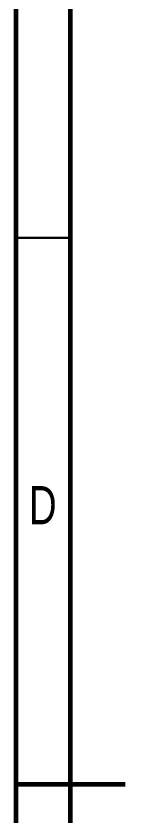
# Model space of a CAD drawing. Header units: millimetres. Extents: x 0 to 205, y 0 to 292.
# Drawn here: x 15 to 25, y 145.6 to 218.8 of the extents above; entities that cross this region are included whole.
import ezdxf

# ---------------------------------------------------------------- set-up
doc = ezdxf.new("R2010")
doc.units = ezdxf.units.MM
doc.styles.add('SLDTEXTSTYLE0', font='TXT', dxfattribs={"width": 0.75})

msp = doc.modelspace()

# ---------------------------------------------------------------- linework, layer by layer
at = {"color": 7, "linetype": 'Continuous', "lineweight": 60}
for p, q in [((15, 292), (15, 5)), ((20, 10), (20, 287)), ((15, 148.5), (25, 148.5))]:
    msp.add_line(p, q, dxfattribs=at)
at = {"color": 7, "linetype": 'Continuous', "lineweight": 30}
msp.add_line((20, 198.5), (15, 198.5), dxfattribs=at)

# ---------------------------------------------------------------- texts
at = {"color": 7, "linetype": 'Continuous', "lineweight": 0, "insert": (17.46, 175.775), "char_height": 3.5, "attachment_point": 2, "style": 'SLDTEXTSTYLE0'}
msp.add_mtext('D', dxfattribs=at)

doc.saveas('drawing.dxf')
